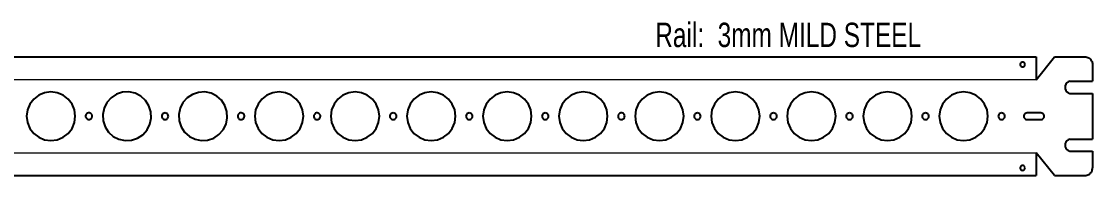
# Model space of a CAD drawing. Header units: millimetres. Extents: x 116 to 1576, y -45 to 457.
# Drawn here: x 872 to 1576, y 105 to 207 of the extents above; entities that cross this region are included whole.
import ezdxf

# ---------------------------------------------------------------- set-up
doc = ezdxf.new("R2010")
doc.units = ezdxf.units.MM
doc.layers.get('0').update_dxf_attribs({"linetype": 'CONTINUOUS', "lineweight": 0})
doc.layers.add('Labels', color=3, linetype='CONTINUOUS', lineweight=0)
doc.layers.add('X Rail1', color=7, linetype='ByLayer')
doc.styles.get("Standard").update_dxf_attribs({"font": 'txt', "width": 0.75})

msp = doc.modelspace()

# ---------------------------------------------------------------- linework, layer by layer
at = {"color": 2}
for p, q in [((1539.37, 168.35), (229.47, 168.35)), ((228.4, 120.35), (1539.37, 120.35))]:
    msp.add_line(p, q, dxfattribs=at)
at = {"layer": 'X Rail1'}
for p, q in [((229.47, 183.35), (1539.37, 183.35)), ((1539.37, 168.35), (1551.37, 183.35)), ((1539.37, 183.35), (1539.37, 168.35)), ((1551.37, 183.35), (1571.37, 183.35)), ((1571.37, 183.35), (1572.02, 183.3)), ((1572.02, 183.3), (1572.66, 183.18)), ((1572.66, 183.18), (1573.28, 182.97)), ((1528.82, 178.76), (1528.77, 178.35)), ((1528.77, 178.35), (1528.82, 177.93)), ((1528.98, 179.15), (1528.82, 178.76)), ((1528.82, 177.93), (1528.98, 177.55)), ((1529.24, 179.48), (1528.98, 179.15)), ((1528.98, 177.55), (1529.24, 177.22)), ((1529.57, 179.73), (1529.24, 179.48)), ((1529.24, 177.22), (1529.57, 176.96)), ((1529.95, 179.89), (1529.57, 179.73)), ((1529.57, 176.96), (1529.95, 176.8)), ((1530.37, 179.95), (1529.95, 179.89)), ((1529.95, 176.8), (1530.37, 176.75)), ((1530.78, 179.89), (1530.37, 179.95)), ((1530.37, 176.75), (1530.78, 176.8)), ((1531.17, 179.73), (1530.78, 179.89)), ((1530.78, 176.8), (1531.17, 176.96)), ((1531.5, 179.48), (1531.17, 179.73)), ((1531.17, 176.96), (1531.5, 177.22)), ((1531.75, 179.15), (1531.5, 179.48)), ((1531.5, 177.22), (1531.75, 177.55)), ((1531.91, 178.76), (1531.75, 179.15)), ((1531.75, 177.55), (1531.91, 177.93)), ((1531.97, 178.35), (1531.91, 178.76)), ((1531.91, 177.93), (1531.97, 178.35)), ((1573.28, 182.97), (1573.87, 182.68)), ((1573.87, 182.68), (1574.41, 182.31)), ((1574.41, 182.31), (1574.9, 181.88)), ((1574.9, 181.88), (1575.33, 181.39)), ((1575.33, 181.39), (1575.7, 180.85)), ((1575.7, 180.85), (1575.99, 180.26)), ((1575.99, 180.26), (1576.2, 179.64)), ((1576.2, 179.64), (1576.32, 179)), ((1576.32, 179), (1576.37, 178.35)), ((1576.37, 178.35), (1576.37, 167.31)), ((1558.41, 164.41), (1558.27, 163.35)), ((1558.27, 163.35), (1558.41, 162.29)), ((1558.82, 165.4), (1558.41, 164.41)), ((1558.41, 162.29), (1558.82, 161.3)), ((1559.47, 166.25), (1558.82, 165.4)), ((1560.32, 166.9), (1559.47, 166.25)), ((1561.31, 167.31), (1560.32, 166.9)), ((1561.31, 167.31), (1576.37, 167.31)), ((880.25, 155.66), (877.71, 152.35)), ((883.57, 158.2), (880.25, 155.66)), ((887.43, 159.8), (883.57, 158.2)), ((891.57, 160.35), (887.43, 159.8)), ((895.71, 159.8), (891.57, 160.35)), ((899.57, 158.2), (895.71, 159.8)), ((902.88, 155.66), (899.57, 158.2)), ((905.42, 152.35), (902.88, 155.66)), ((931.12, 156.47), (928.34, 153.35)), ((934.62, 158.76), (931.12, 156.47)), ((938.58, 160.07), (934.62, 158.76)), ((942.75, 160.3), (938.58, 160.07)), ((946.84, 159.45), (942.75, 160.3)), ((950.57, 157.57), (946.84, 159.45)), ((953.69, 154.79), (950.57, 157.57)), ((981.09, 156.44), (978.32, 153.32)), ((984.58, 158.74), (981.09, 156.44)), ((988.54, 160.06), (984.58, 158.74)), ((992.71, 160.31), (988.54, 160.06)), ((996.8, 159.47), (992.71, 160.31)), ((1000.53, 157.6), (996.8, 159.47)), ((1003.66, 154.82), (1000.53, 157.6)), ((1030.25, 155.66), (1027.71, 152.35)), ((1033.57, 158.2), (1030.25, 155.66)), ((1037.43, 159.8), (1033.57, 158.2)), ((1041.57, 160.35), (1037.43, 159.8)), ((1045.71, 159.8), (1041.57, 160.35)), ((1049.57, 158.2), (1045.71, 159.8)), ((1052.88, 155.66), (1049.57, 158.2)), ((1055.42, 152.35), (1052.88, 155.66)), ((1080.25, 155.66), (1077.71, 152.35)), ((1083.57, 158.2), (1080.25, 155.66)), ((1087.43, 159.8), (1083.57, 158.2)), ((1091.57, 160.35), (1087.43, 159.8)), ((1095.71, 159.8), (1091.57, 160.35)), ((1099.57, 158.2), (1095.71, 159.8)), ((1102.88, 155.66), (1099.57, 158.2)), ((1105.42, 152.35), (1102.88, 155.66)), ((1130.25, 155.66), (1127.71, 152.35)), ((1133.57, 158.2), (1130.25, 155.66)), ((1137.43, 159.8), (1133.57, 158.2)), ((1141.57, 160.35), (1137.43, 159.8)), ((1145.71, 159.8), (1141.57, 160.35)), ((1149.57, 158.2), (1145.71, 159.8)), ((1152.88, 155.66), (1149.57, 158.2)), ((1155.42, 152.35), (1152.88, 155.66)), ((1180.25, 155.66), (1177.71, 152.35)), ((1183.57, 158.2), (1180.25, 155.66)), ((1187.43, 159.8), (1183.57, 158.2)), ((1191.57, 160.35), (1187.43, 159.8)), ((1195.71, 159.8), (1191.57, 160.35)), ((1199.57, 158.2), (1195.71, 159.8)), ((1202.88, 155.66), (1199.57, 158.2)), ((1205.42, 152.35), (1202.88, 155.66)), ((1230.25, 155.66), (1227.71, 152.35)), ((1233.57, 158.2), (1230.25, 155.66)), ((1237.43, 159.8), (1233.57, 158.2)), ((1241.57, 160.35), (1237.43, 159.8)), ((1245.71, 159.8), (1241.57, 160.35)), ((1249.57, 158.2), (1245.71, 159.8)), ((1252.88, 155.66), (1249.57, 158.2)), ((1255.42, 152.35), (1252.88, 155.66)), ((1280.25, 155.66), (1277.71, 152.35)), ((1283.57, 158.2), (1280.25, 155.66)), ((1287.43, 159.8), (1283.57, 158.2)), ((1291.57, 160.35), (1287.43, 159.8)), ((1295.71, 159.8), (1291.57, 160.35)), ((1299.57, 158.2), (1295.71, 159.8)), ((1302.88, 155.66), (1299.57, 158.2)), ((1305.42, 152.35), (1302.88, 155.66)), ((1330.25, 155.66), (1327.71, 152.35)), ((1333.57, 158.2), (1330.25, 155.66)), ((1337.43, 159.8), (1333.57, 158.2)), ((1341.57, 160.35), (1337.43, 159.8)), ((1345.71, 159.8), (1341.57, 160.35)), ((1349.57, 158.2), (1345.71, 159.8)), ((1352.88, 155.66), (1349.57, 158.2)), ((1355.42, 152.35), (1352.88, 155.66)), ((1380.25, 155.66), (1377.71, 152.35)), ((1383.57, 158.2), (1380.25, 155.66)), ((1387.43, 159.8), (1383.57, 158.2)), ((1391.57, 160.35), (1387.43, 159.8)), ((1395.71, 159.8), (1391.57, 160.35)), ((1399.57, 158.2), (1395.71, 159.8)), ((1402.88, 155.66), (1399.57, 158.2)), ((1405.42, 152.35), (1402.88, 155.66)), ((1430.25, 155.66), (1427.71, 152.35)), ((1433.57, 158.2), (1430.25, 155.66)), ((1437.43, 159.8), (1433.57, 158.2)), ((1441.57, 160.35), (1437.43, 159.8)), ((1445.71, 159.8), (1441.57, 160.35)), ((1449.57, 158.2), (1445.71, 159.8)), ((1452.88, 155.66), (1449.57, 158.2)), ((1455.42, 152.35), (1452.88, 155.66)), ((1480.25, 155.66), (1477.71, 152.35)), ((1483.57, 158.2), (1480.25, 155.66)), ((1487.43, 159.8), (1483.57, 158.2)), ((1491.57, 160.35), (1487.43, 159.8)), ((1495.71, 159.8), (1491.57, 160.35)), ((1499.57, 158.2), (1495.71, 159.8)), ((1502.88, 155.66), (1499.57, 158.2)), ((1505.42, 152.35), (1502.88, 155.66)), ((1558.82, 161.3), (1559.47, 160.45)), ((1559.47, 160.45), (1560.32, 159.8)), ((1560.32, 159.8), (1561.31, 159.39)), ((1561.31, 159.39), (1562.37, 159.25)), ((1562.37, 159.25), (1576.37, 159.25)), ((1576.37, 159.25), (1576.37, 129.31)), ((876.11, 148.49), (875.57, 144.35)), ((877.71, 152.35), (876.11, 148.49)), ((907.02, 148.49), (905.42, 152.35)), ((907.57, 144.35), (907.02, 148.49)), ((926.46, 149.62), (925.61, 145.53)), ((928.34, 153.35), (926.46, 149.62)), ((955.98, 151.3), (953.69, 154.79)), ((957.29, 147.33), (955.98, 151.3)), ((976.45, 149.58), (975.61, 145.49)), ((978.32, 153.32), (976.45, 149.58)), ((1005.96, 151.34), (1003.66, 154.82)), ((1007.28, 147.38), (1005.96, 151.34)), ((1026.11, 148.49), (1025.57, 144.35)), ((1027.71, 152.35), (1026.11, 148.49)), ((1057.02, 148.49), (1055.42, 152.35)), ((1057.57, 144.35), (1057.02, 148.49)), ((1076.11, 148.49), (1075.57, 144.35)), ((1077.71, 152.35), (1076.11, 148.49)), ((1107.02, 148.49), (1105.42, 152.35)), ((1107.57, 144.35), (1107.02, 148.49)), ((1126.11, 148.49), (1125.57, 144.35)), ((1127.71, 152.35), (1126.11, 148.49)), ((1157.02, 148.49), (1155.42, 152.35)), ((1157.57, 144.35), (1157.02, 148.49)), ((1176.11, 148.49), (1175.57, 144.35)), ((1177.71, 152.35), (1176.11, 148.49)), ((1207.02, 148.49), (1205.42, 152.35)), ((1207.57, 144.35), (1207.02, 148.49)), ((1226.11, 148.49), (1225.57, 144.35)), ((1227.71, 152.35), (1226.11, 148.49)), ((1257.02, 148.49), (1255.42, 152.35)), ((1257.57, 144.35), (1257.02, 148.49)), ((1276.11, 148.49), (1275.57, 144.35)), ((1277.71, 152.35), (1276.11, 148.49)), ((1307.02, 148.49), (1305.42, 152.35)), ((1307.57, 144.35), (1307.02, 148.49)), ((1326.11, 148.49), (1325.57, 144.35)), ((1327.71, 152.35), (1326.11, 148.49)), ((1357.02, 148.49), (1355.42, 152.35)), ((1357.57, 144.35), (1357.02, 148.49)), ((1376.11, 148.49), (1375.57, 144.35)), ((1377.71, 152.35), (1376.11, 148.49)), ((1407.02, 148.49), (1405.42, 152.35)), ((1407.57, 144.35), (1407.02, 148.49)), ((1426.11, 148.49), (1425.57, 144.35)), ((1427.71, 152.35), (1426.11, 148.49)), ((1457.02, 148.49), (1455.42, 152.35)), ((1457.57, 144.35), (1457.02, 148.49)), ((1476.11, 148.49), (1475.57, 144.35)), ((1477.71, 152.35), (1476.11, 148.49)), ((1507.02, 148.49), (1505.42, 152.35)), ((1507.57, 144.35), (1507.02, 148.49)), ((875.57, 144.35), (876.11, 140.21)), ((907.02, 140.21), (907.57, 144.35)), ((914.53, 145.17), (914.38, 144.61)), ((914.38, 144.61), (914.39, 144.04)), ((914.39, 144.04), (914.54, 143.48)), ((914.81, 145.67), (914.53, 145.17)), ((914.54, 143.48), (914.84, 142.99)), ((915.21, 146.08), (914.81, 145.67)), ((914.84, 142.99), (915.25, 142.59)), ((915.7, 146.37), (915.21, 146.08)), ((915.25, 142.59), (915.75, 142.31)), ((916.26, 146.53), (915.7, 146.37)), ((915.75, 142.31), (916.3, 142.16)), ((916.83, 146.53), (916.26, 146.53)), ((916.3, 142.16), (916.88, 142.17)), ((917.39, 146.39), (916.83, 146.53)), ((916.88, 142.17), (917.43, 142.32)), ((917.89, 146.11), (917.39, 146.39)), ((917.43, 142.32), (917.92, 142.62)), ((918.3, 145.7), (917.89, 146.11)), ((917.92, 142.62), (918.33, 143.03)), ((918.59, 145.21), (918.3, 145.7)), ((918.33, 143.03), (918.61, 143.53)), ((918.74, 144.66), (918.59, 145.21)), ((918.61, 143.53), (918.75, 144.08)), ((918.75, 144.08), (918.74, 144.66)), ((925.61, 145.53), (925.85, 141.36)), ((925.85, 141.36), (927.16, 137.4)), ((956.67, 139.07), (957.52, 143.16)), ((957.52, 143.16), (957.29, 147.33)), ((964.44, 144.92), (964.37, 144.35)), ((964.37, 144.35), (964.44, 143.78)), ((964.66, 145.45), (964.44, 144.92)), ((964.44, 143.78), (964.66, 143.25)), ((965.01, 145.9), (964.66, 145.45)), ((964.66, 143.25), (965.01, 142.79)), ((965.47, 146.25), (965.01, 145.9)), ((965.01, 142.79), (965.47, 142.44)), ((966, 146.47), (965.47, 146.25)), ((965.47, 142.44), (966, 142.22)), ((966.57, 146.55), (966, 146.47)), ((966, 142.22), (966.57, 142.15)), ((967.14, 146.47), (966.57, 146.55)), ((966.57, 142.15), (967.14, 142.22)), ((967.67, 146.25), (967.14, 146.47)), ((967.14, 142.22), (967.67, 142.44)), ((968.12, 145.9), (967.67, 146.25)), ((967.67, 142.44), (968.12, 142.79)), ((968.47, 145.45), (968.12, 145.9)), ((968.12, 142.79), (968.47, 143.25)), ((968.69, 144.92), (968.47, 145.45)), ((968.47, 143.25), (968.69, 143.78)), ((968.77, 144.35), (968.69, 144.92)), ((968.69, 143.78), (968.77, 144.35)), ((975.61, 145.49), (975.86, 141.32)), ((975.86, 141.32), (977.17, 137.36)), ((1006.69, 139.11), (1007.53, 143.21)), ((1007.53, 143.21), (1007.28, 147.38)), ((1014.46, 144.99), (1014.37, 144.42)), ((1014.37, 144.42), (1014.42, 143.85)), ((1014.42, 143.85), (1014.62, 143.31)), ((1014.7, 145.51), (1014.46, 144.99)), ((1014.62, 143.31), (1014.96, 142.85)), ((1015.07, 145.96), (1014.7, 145.51)), ((1014.96, 142.85), (1015.4, 142.48)), ((1015.53, 146.29), (1015.07, 145.96)), ((1015.4, 142.48), (1015.92, 142.24)), ((1016.07, 146.49), (1015.53, 146.29)), ((1015.92, 142.24), (1016.49, 142.15)), ((1016.64, 146.55), (1016.07, 146.49)), ((1016.49, 142.15), (1017.06, 142.2)), ((1017.21, 146.45), (1016.64, 146.55)), ((1017.06, 142.2), (1017.6, 142.41)), ((1017.73, 146.21), (1017.21, 146.45)), ((1017.6, 142.41), (1018.07, 142.74)), ((1018.17, 145.85), (1017.73, 146.21)), ((1018.07, 142.74), (1018.43, 143.18)), ((1018.51, 145.38), (1018.17, 145.85)), ((1018.43, 143.18), (1018.67, 143.71)), ((1018.71, 144.84), (1018.51, 145.38)), ((1018.67, 143.71), (1018.77, 144.27)), ((1018.77, 144.27), (1018.71, 144.84)), ((1025.57, 144.35), (1026.11, 140.21)), ((1057.02, 140.21), (1057.57, 144.35)), ((1064.48, 145.04), (1064.37, 144.47)), ((1064.37, 144.47), (1064.41, 143.9)), ((1064.41, 143.9), (1064.6, 143.36)), ((1064.73, 145.55), (1064.48, 145.04)), ((1064.6, 143.36), (1064.93, 142.88)), ((1065.1, 145.99), (1064.73, 145.55)), ((1064.93, 142.88), (1065.36, 142.51)), ((1065.58, 146.31), (1065.1, 145.99)), ((1065.36, 142.51), (1065.88, 142.26)), ((1066.12, 146.5), (1065.58, 146.31)), ((1065.88, 142.26), (1066.44, 142.15)), ((1066.69, 146.54), (1066.12, 146.5)), ((1066.44, 142.15), (1067.02, 142.19)), ((1067.25, 146.44), (1066.69, 146.54)), ((1067.02, 142.19), (1067.56, 142.38)), ((1067.77, 146.19), (1067.25, 146.44)), ((1067.56, 142.38), (1068.03, 142.71)), ((1068.21, 145.81), (1067.77, 146.19)), ((1068.03, 142.71), (1068.41, 143.14)), ((1068.53, 145.34), (1068.21, 145.81)), ((1068.41, 143.14), (1068.66, 143.66)), ((1068.72, 144.8), (1068.53, 145.34)), ((1068.66, 143.66), (1068.76, 144.22)), ((1068.76, 144.22), (1068.72, 144.8)), ((1075.57, 144.35), (1076.11, 140.21)), ((1107.02, 140.21), (1107.57, 144.35)), ((1114.44, 144.9), (1114.37, 144.33)), ((1114.37, 144.33), (1114.45, 143.76)), ((1114.65, 145.43), (1114.44, 144.9)), ((1114.45, 143.76), (1114.67, 143.23)), ((1115, 145.89), (1114.65, 145.43)), ((1114.67, 143.23), (1115.02, 142.78)), ((1115.45, 146.24), (1115, 145.89)), ((1115.02, 142.78), (1115.48, 142.43)), ((1115.98, 146.47), (1115.45, 146.24)), ((1115.48, 142.43), (1116.01, 142.22)), ((1116.55, 146.55), (1115.98, 146.47)), ((1116.01, 142.22), (1116.58, 142.15)), ((1117.12, 146.48), (1116.55, 146.55)), ((1116.58, 142.15), (1117.15, 142.23)), ((1117.65, 146.26), (1117.12, 146.48)), ((1117.15, 142.23), (1117.68, 142.45)), ((1118.11, 145.91), (1117.65, 146.26)), ((1117.68, 142.45), (1118.13, 142.8)), ((1118.46, 145.46), (1118.11, 145.91)), ((1118.13, 142.8), (1118.48, 143.26)), ((1118.69, 144.93), (1118.46, 145.46)), ((1118.48, 143.26), (1118.7, 143.79)), ((1118.77, 144.36), (1118.69, 144.93)), ((1118.7, 143.79), (1118.77, 144.36)), ((1125.57, 144.35), (1126.11, 140.21)), ((1157.02, 140.21), (1157.57, 144.35)), ((1164.44, 144.92), (1164.37, 144.35)), ((1164.37, 144.35), (1164.44, 143.78)), ((1164.66, 145.45), (1164.44, 144.92)), ((1164.44, 143.78), (1164.66, 143.25)), ((1165.01, 145.9), (1164.66, 145.45)), ((1164.66, 143.25), (1165.01, 142.79)), ((1165.47, 146.25), (1165.01, 145.9)), ((1165.01, 142.79), (1165.47, 142.44)), ((1166, 146.47), (1165.47, 146.25)), ((1165.47, 142.44), (1166, 142.22)), ((1166.57, 146.55), (1166, 146.47)), ((1166, 142.22), (1166.57, 142.15)), ((1167.14, 146.47), (1166.57, 146.55)), ((1166.57, 142.15), (1167.14, 142.22)), ((1167.67, 146.25), (1167.14, 146.47)), ((1167.14, 142.22), (1167.67, 142.44)), ((1168.12, 145.9), (1167.67, 146.25)), ((1167.67, 142.44), (1168.12, 142.79)), ((1168.47, 145.45), (1168.12, 145.9)), ((1168.12, 142.79), (1168.47, 143.25)), ((1168.69, 144.92), (1168.47, 145.45)), ((1168.47, 143.25), (1168.69, 143.78)), ((1168.77, 144.35), (1168.69, 144.92)), ((1168.69, 143.78), (1168.77, 144.35)), ((1175.57, 144.35), (1176.11, 140.21)), ((1207.02, 140.21), (1207.57, 144.35)), ((1214.44, 144.92), (1214.37, 144.35)), ((1214.37, 144.35), (1214.44, 143.78)), ((1214.66, 145.45), (1214.44, 144.92)), ((1214.44, 143.78), (1214.66, 143.25)), ((1215.01, 145.9), (1214.66, 145.45)), ((1214.66, 143.25), (1215.01, 142.79)), ((1215.47, 146.25), (1215.01, 145.9)), ((1215.01, 142.79), (1215.47, 142.44)), ((1216, 146.47), (1215.47, 146.25)), ((1215.47, 142.44), (1216, 142.22)), ((1216.57, 146.55), (1216, 146.47)), ((1216, 142.22), (1216.57, 142.15)), ((1217.14, 146.47), (1216.57, 146.55)), ((1216.57, 142.15), (1217.14, 142.22)), ((1217.67, 146.25), (1217.14, 146.47)), ((1217.14, 142.22), (1217.67, 142.44)), ((1218.12, 145.9), (1217.67, 146.25)), ((1217.67, 142.44), (1218.12, 142.79)), ((1218.47, 145.45), (1218.12, 145.9)), ((1218.12, 142.79), (1218.47, 143.25)), ((1218.69, 144.92), (1218.47, 145.45)), ((1218.47, 143.25), (1218.69, 143.78)), ((1218.77, 144.35), (1218.69, 144.92)), ((1218.69, 143.78), (1218.77, 144.35)), ((1225.57, 144.35), (1226.11, 140.21)), ((1257.02, 140.21), (1257.57, 144.35)), ((1264.39, 144.69), (1264.38, 144.11)), ((1264.38, 144.11), (1264.51, 143.56)), ((1264.56, 145.24), (1264.39, 144.69)), ((1264.51, 143.56), (1264.79, 143.05)), ((1264.85, 145.73), (1264.56, 145.24)), ((1264.79, 143.05), (1265.18, 142.64)), ((1265.27, 146.13), (1264.85, 145.73)), ((1265.18, 142.64), (1265.68, 142.34)), ((1265.77, 146.4), (1265.27, 146.13)), ((1265.68, 142.34), (1266.23, 142.17)), ((1266.33, 146.53), (1265.77, 146.4)), ((1266.23, 142.17), (1266.8, 142.16)), ((1266.91, 146.52), (1266.33, 146.53)), ((1266.8, 142.16), (1267.36, 142.29)), ((1267.46, 146.36), (1266.91, 146.52)), ((1267.36, 142.29), (1267.86, 142.57)), ((1267.95, 146.06), (1267.46, 146.36)), ((1267.86, 142.57), (1268.28, 142.97)), ((1268.34, 145.64), (1267.95, 146.06)), ((1268.28, 142.97), (1268.58, 143.46)), ((1268.62, 145.14), (1268.34, 145.64)), ((1268.58, 143.46), (1268.74, 144.01)), ((1268.75, 144.58), (1268.62, 145.14)), ((1268.74, 144.01), (1268.75, 144.58)), ((1275.57, 144.35), (1276.11, 140.21)), ((1307.02, 140.21), (1307.57, 144.35)), ((1314.44, 144.92), (1314.37, 144.35)), ((1314.37, 144.35), (1314.44, 143.78)), ((1314.66, 145.45), (1314.44, 144.92)), ((1314.44, 143.78), (1314.66, 143.25)), ((1315.01, 145.9), (1314.66, 145.45)), ((1314.66, 143.25), (1315.01, 142.79)), ((1315.47, 146.25), (1315.01, 145.9)), ((1315.01, 142.79), (1315.47, 142.44)), ((1316, 146.47), (1315.47, 146.25)), ((1315.47, 142.44), (1316, 142.22)), ((1316.57, 146.55), (1316, 146.47)), ((1316, 142.22), (1316.57, 142.15)), ((1317.14, 146.47), (1316.57, 146.55)), ((1316.57, 142.15), (1317.14, 142.22)), ((1317.67, 146.25), (1317.14, 146.47)), ((1317.14, 142.22), (1317.67, 142.44)), ((1318.12, 145.9), (1317.67, 146.25)), ((1317.67, 142.44), (1318.12, 142.79)), ((1318.47, 145.45), (1318.12, 145.9)), ((1318.12, 142.79), (1318.47, 143.25)), ((1318.69, 144.92), (1318.47, 145.45)), ((1318.47, 143.25), (1318.69, 143.78)), ((1318.77, 144.35), (1318.69, 144.92)), ((1318.69, 143.78), (1318.77, 144.35)), ((1325.57, 144.35), (1326.11, 140.21)), ((1357.02, 140.21), (1357.57, 144.35)), ((1364.44, 144.92), (1364.37, 144.35)), ((1364.37, 144.35), (1364.44, 143.78)), ((1364.66, 145.45), (1364.44, 144.92)), ((1364.44, 143.78), (1364.66, 143.25)), ((1365.01, 145.9), (1364.66, 145.45)), ((1364.66, 143.25), (1365.01, 142.79)), ((1365.47, 146.25), (1365.01, 145.9)), ((1365.01, 142.79), (1365.47, 142.44)), ((1366, 146.47), (1365.47, 146.25)), ((1365.47, 142.44), (1366, 142.22)), ((1366.57, 146.55), (1366, 146.47)), ((1366, 142.22), (1366.57, 142.15)), ((1367.14, 146.47), (1366.57, 146.55)), ((1366.57, 142.15), (1367.14, 142.22)), ((1367.67, 146.25), (1367.14, 146.47)), ((1367.14, 142.22), (1367.67, 142.44)), ((1368.12, 145.9), (1367.67, 146.25)), ((1367.67, 142.44), (1368.12, 142.79)), ((1368.47, 145.45), (1368.12, 145.9)), ((1368.12, 142.79), (1368.47, 143.25)), ((1368.69, 144.92), (1368.47, 145.45)), ((1368.47, 143.25), (1368.69, 143.78)), ((1368.77, 144.35), (1368.69, 144.92)), ((1368.69, 143.78), (1368.77, 144.35)), ((1375.57, 144.35), (1376.11, 140.21)), ((1407.02, 140.21), (1407.57, 144.35)), ((1414.44, 144.92), (1414.37, 144.35)), ((1414.37, 144.35), (1414.44, 143.78)), ((1414.66, 145.45), (1414.44, 144.92)), ((1414.44, 143.78), (1414.66, 143.25)), ((1415.01, 145.9), (1414.66, 145.45)), ((1414.66, 143.25), (1415.01, 142.79)), ((1415.47, 146.25), (1415.01, 145.9)), ((1415.01, 142.79), (1415.47, 142.44)), ((1416, 146.47), (1415.47, 146.25)), ((1415.47, 142.44), (1416, 142.22)), ((1416.57, 146.55), (1416, 146.47)), ((1416, 142.22), (1416.57, 142.15)), ((1417.14, 146.47), (1416.57, 146.55)), ((1416.57, 142.15), (1417.14, 142.22)), ((1417.67, 146.25), (1417.14, 146.47)), ((1417.14, 142.22), (1417.67, 142.44)), ((1418.12, 145.9), (1417.67, 146.25)), ((1417.67, 142.44), (1418.12, 142.79)), ((1418.47, 145.45), (1418.12, 145.9)), ((1418.12, 142.79), (1418.47, 143.25)), ((1418.69, 144.92), (1418.47, 145.45)), ((1418.47, 143.25), (1418.69, 143.78)), ((1418.77, 144.35), (1418.69, 144.92)), ((1418.69, 143.78), (1418.77, 144.35)), ((1425.57, 144.35), (1426.11, 140.21)), ((1457.02, 140.21), (1457.57, 144.35)), ((1464.44, 144.92), (1464.37, 144.35)), ((1464.37, 144.35), (1464.44, 143.78)), ((1464.66, 145.45), (1464.44, 144.92)), ((1464.44, 143.78), (1464.66, 143.25)), ((1465.01, 145.9), (1464.66, 145.45)), ((1464.66, 143.25), (1465.01, 142.79)), ((1465.47, 146.25), (1465.01, 145.9)), ((1465.01, 142.79), (1465.47, 142.44)), ((1466, 146.47), (1465.47, 146.25)), ((1465.47, 142.44), (1466, 142.22)), ((1466.57, 146.55), (1466, 146.47)), ((1466, 142.22), (1466.57, 142.15)), ((1467.14, 146.47), (1466.57, 146.55)), ((1466.57, 142.15), (1467.14, 142.22)), ((1467.67, 146.25), (1467.14, 146.47)), ((1467.14, 142.22), (1467.67, 142.44)), ((1468.12, 145.9), (1467.67, 146.25)), ((1467.67, 142.44), (1468.12, 142.79)), ((1468.47, 145.45), (1468.12, 145.9)), ((1468.12, 142.79), (1468.47, 143.25)), ((1468.69, 144.92), (1468.47, 145.45)), ((1468.47, 143.25), (1468.69, 143.78)), ((1468.77, 144.35), (1468.69, 144.92)), ((1468.69, 143.78), (1468.77, 144.35)), ((1475.57, 144.35), (1476.11, 140.21)), ((1507.02, 140.21), (1507.57, 144.35)), ((1514.44, 144.92), (1514.37, 144.35)), ((1514.37, 144.35), (1514.44, 143.78)), ((1514.66, 145.45), (1514.44, 144.92)), ((1514.44, 143.78), (1514.66, 143.25)), ((1515.01, 145.9), (1514.66, 145.45)), ((1514.66, 143.25), (1515.01, 142.79)), ((1515.47, 146.25), (1515.01, 145.9)), ((1515.01, 142.79), (1515.47, 142.44)), ((1516, 146.47), (1515.47, 146.25)), ((1515.47, 142.44), (1516, 142.22)), ((1516.57, 146.55), (1516, 146.47)), ((1516, 142.22), (1516.57, 142.15)), ((1517.14, 146.47), (1516.57, 146.55)), ((1516.57, 142.15), (1517.14, 142.22)), ((1517.67, 146.25), (1517.14, 146.47)), ((1517.14, 142.22), (1517.67, 142.44)), ((1518.12, 145.9), (1517.67, 146.25)), ((1517.67, 142.44), (1518.12, 142.79)), ((1518.47, 145.45), (1518.12, 145.9)), ((1518.12, 142.79), (1518.47, 143.25)), ((1518.69, 144.92), (1518.47, 145.45)), ((1518.47, 143.25), (1518.69, 143.78)), ((1518.77, 144.35), (1518.69, 144.92)), ((1518.69, 143.78), (1518.77, 144.35)), ((1531.24, 144.92), (1531.17, 144.35)), ((1531.17, 144.35), (1531.24, 143.78)), ((1531.46, 145.45), (1531.24, 144.92)), ((1531.24, 143.78), (1531.46, 143.25)), ((1531.81, 145.9), (1531.46, 145.45)), ((1531.46, 143.25), (1531.81, 142.79)), ((1532.27, 146.25), (1531.81, 145.9)), ((1531.81, 142.79), (1532.27, 142.44)), ((1532.8, 146.47), (1532.27, 146.25)), ((1532.27, 142.44), (1532.8, 142.22)), ((1533.37, 146.55), (1532.8, 146.47)), ((1532.8, 142.22), (1533.37, 142.15)), ((1542.37, 146.55), (1533.37, 146.55)), ((1533.37, 142.15), (1542.37, 142.15)), ((1542.94, 146.47), (1542.37, 146.55)), ((1542.37, 142.15), (1542.94, 142.22)), ((1543.47, 146.25), (1542.94, 146.47)), ((1542.94, 142.22), (1543.47, 142.44)), ((1543.92, 145.9), (1543.47, 146.25)), ((1543.47, 142.44), (1543.92, 142.79)), ((1544.27, 145.45), (1543.92, 145.9)), ((1543.92, 142.79), (1544.27, 143.25)), ((1544.49, 144.92), (1544.27, 145.45)), ((1544.27, 143.25), (1544.49, 143.78)), ((1544.57, 144.35), (1544.49, 144.92)), ((1544.49, 143.78), (1544.57, 144.35)), ((876.11, 140.21), (877.71, 136.35)), ((877.71, 136.35), (880.25, 133.03)), ((902.88, 133.03), (905.42, 136.35)), ((905.42, 136.35), (907.02, 140.21)), ((927.16, 137.4), (929.45, 133.9)), ((929.45, 133.9), (932.56, 131.12)), ((952.01, 132.23), (954.79, 135.34)), ((954.79, 135.34), (956.67, 139.07)), ((977.17, 137.36), (979.47, 133.87)), ((979.47, 133.87), (982.6, 131.1)), ((1002.04, 132.26), (1004.82, 135.38)), ((1004.82, 135.38), (1006.69, 139.11)), ((1026.11, 140.21), (1027.71, 136.35)), ((1027.71, 136.35), (1030.25, 133.03)), ((1052.88, 133.03), (1055.42, 136.35)), ((1055.42, 136.35), (1057.02, 140.21)), ((1076.11, 140.21), (1077.71, 136.35)), ((1077.71, 136.35), (1080.25, 133.03)), ((1102.88, 133.03), (1105.42, 136.35)), ((1105.42, 136.35), (1107.02, 140.21)), ((1126.11, 140.21), (1127.71, 136.35)), ((1127.71, 136.35), (1130.25, 133.03)), ((1152.88, 133.03), (1155.42, 136.35)), ((1155.42, 136.35), (1157.02, 140.21)), ((1176.11, 140.21), (1177.71, 136.35)), ((1177.71, 136.35), (1180.25, 133.03)), ((1202.88, 133.03), (1205.42, 136.35)), ((1205.42, 136.35), (1207.02, 140.21)), ((1226.11, 140.21), (1227.71, 136.35)), ((1227.71, 136.35), (1230.25, 133.03)), ((1252.88, 133.03), (1255.42, 136.35)), ((1255.42, 136.35), (1257.02, 140.21)), ((1276.11, 140.21), (1277.71, 136.35)), ((1277.71, 136.35), (1280.25, 133.03)), ((1302.88, 133.03), (1305.42, 136.35)), ((1305.42, 136.35), (1307.02, 140.21)), ((1326.11, 140.21), (1327.71, 136.35)), ((1327.71, 136.35), (1330.25, 133.03)), ((1352.88, 133.03), (1355.42, 136.35)), ((1355.42, 136.35), (1357.02, 140.21)), ((1376.11, 140.21), (1377.71, 136.35)), ((1377.71, 136.35), (1380.25, 133.03)), ((1402.88, 133.03), (1405.42, 136.35)), ((1405.42, 136.35), (1407.02, 140.21)), ((1426.11, 140.21), (1427.71, 136.35)), ((1427.71, 136.35), (1430.25, 133.03)), ((1452.88, 133.03), (1455.42, 136.35)), ((1455.42, 136.35), (1457.02, 140.21)), ((1476.11, 140.21), (1477.71, 136.35)), ((1477.71, 136.35), (1480.25, 133.03)), ((1502.88, 133.03), (1505.42, 136.35)), ((1505.42, 136.35), (1507.02, 140.21)), ((880.25, 133.03), (883.57, 130.49)), ((883.57, 130.49), (887.43, 128.89)), ((887.43, 128.89), (891.57, 128.35)), ((891.57, 128.35), (895.71, 128.89)), ((895.71, 128.89), (899.57, 130.49)), ((899.57, 130.49), (902.88, 133.03)), ((932.56, 131.12), (936.29, 129.24)), ((936.29, 129.24), (940.38, 128.39)), ((940.38, 128.39), (944.55, 128.63)), ((944.55, 128.63), (948.52, 129.94)), ((948.52, 129.94), (952.01, 132.23)), ((982.6, 131.1), (986.33, 129.23)), ((986.33, 129.23), (990.43, 128.39)), ((990.43, 128.39), (994.59, 128.64)), ((994.59, 128.64), (998.56, 129.96)), ((998.56, 129.96), (1002.04, 132.26)), ((1030.25, 133.03), (1033.57, 130.49)), ((1033.57, 130.49), (1037.43, 128.89)), ((1037.43, 128.89), (1041.57, 128.35)), ((1041.57, 128.35), (1045.71, 128.89)), ((1045.71, 128.89), (1049.57, 130.49)), ((1049.57, 130.49), (1052.88, 133.03)), ((1080.25, 133.03), (1083.57, 130.49)), ((1083.57, 130.49), (1087.43, 128.89)), ((1087.43, 128.89), (1091.57, 128.35)), ((1091.57, 128.35), (1095.71, 128.89)), ((1095.71, 128.89), (1099.57, 130.49)), ((1099.57, 130.49), (1102.88, 133.03)), ((1130.25, 133.03), (1133.57, 130.49)), ((1133.57, 130.49), (1137.43, 128.89)), ((1137.43, 128.89), (1141.57, 128.35)), ((1141.57, 128.35), (1145.71, 128.89)), ((1145.71, 128.89), (1149.57, 130.49)), ((1149.57, 130.49), (1152.88, 133.03)), ((1180.25, 133.03), (1183.57, 130.49)), ((1183.57, 130.49), (1187.43, 128.89)), ((1187.43, 128.89), (1191.57, 128.35)), ((1191.57, 128.35), (1195.71, 128.89)), ((1195.71, 128.89), (1199.57, 130.49)), ((1199.57, 130.49), (1202.88, 133.03)), ((1230.25, 133.03), (1233.57, 130.49)), ((1233.57, 130.49), (1237.43, 128.89)), ((1237.43, 128.89), (1241.57, 128.35)), ((1241.57, 128.35), (1245.71, 128.89)), ((1245.71, 128.89), (1249.57, 130.49)), ((1249.57, 130.49), (1252.88, 133.03)), ((1280.25, 133.03), (1283.57, 130.49)), ((1283.57, 130.49), (1287.43, 128.89)), ((1287.43, 128.89), (1291.57, 128.35)), ((1291.57, 128.35), (1295.71, 128.89)), ((1295.71, 128.89), (1299.57, 130.49)), ((1299.57, 130.49), (1302.88, 133.03)), ((1330.25, 133.03), (1333.57, 130.49)), ((1333.57, 130.49), (1337.43, 128.89)), ((1337.43, 128.89), (1341.57, 128.35)), ((1341.57, 128.35), (1345.71, 128.89)), ((1345.71, 128.89), (1349.57, 130.49)), ((1349.57, 130.49), (1352.88, 133.03)), ((1380.25, 133.03), (1383.57, 130.49)), ((1383.57, 130.49), (1387.43, 128.89)), ((1387.43, 128.89), (1391.57, 128.35)), ((1391.57, 128.35), (1395.71, 128.89)), ((1395.71, 128.89), (1399.57, 130.49)), ((1399.57, 130.49), (1402.88, 133.03)), ((1430.25, 133.03), (1433.57, 130.49)), ((1433.57, 130.49), (1437.43, 128.89)), ((1437.43, 128.89), (1441.57, 128.35)), ((1441.57, 128.35), (1445.71, 128.89)), ((1445.71, 128.89), (1449.57, 130.49)), ((1449.57, 130.49), (1452.88, 133.03)), ((1480.25, 133.03), (1483.57, 130.49)), ((1483.57, 130.49), (1487.43, 128.89)), ((1487.43, 128.89), (1491.57, 128.35)), ((1491.57, 128.35), (1495.71, 128.89)), ((1495.71, 128.89), (1499.57, 130.49)), ((1499.57, 130.49), (1502.88, 133.03)), ((1558.82, 127.4), (1558.41, 126.41)), ((1559.47, 128.25), (1558.82, 127.4)), ((1560.32, 128.9), (1559.47, 128.25)), ((1561.31, 129.31), (1560.32, 128.9)), ((1561.31, 129.31), (1576.37, 129.31)), ((1551.37, 105.35), (1539.37, 120.35)), ((1539.37, 120.35), (1539.37, 105.35)), ((1558.41, 126.41), (1558.27, 125.35)), ((1558.27, 125.35), (1558.41, 124.29)), ((1558.41, 124.29), (1558.82, 123.3)), ((1558.82, 123.3), (1559.47, 122.45)), ((1559.47, 122.45), (1560.32, 121.8)), ((1560.32, 121.8), (1561.31, 121.39)), ((1561.31, 121.39), (1576.37, 121.39)), ((1576.37, 121.39), (1576.37, 110.35)), ((1528.82, 110.76), (1528.77, 110.35)), ((1528.77, 110.35), (1528.82, 109.93)), ((1528.98, 111.15), (1528.82, 110.76)), ((1528.82, 109.93), (1528.98, 109.55)), ((1529.24, 111.48), (1528.98, 111.15)), ((1528.98, 109.55), (1529.24, 109.22)), ((1529.57, 111.73), (1529.24, 111.48)), ((1529.24, 109.22), (1529.57, 108.96)), ((1529.95, 111.89), (1529.57, 111.73)), ((1529.57, 108.96), (1529.95, 108.8)), ((1530.37, 111.95), (1529.95, 111.89)), ((1529.95, 108.8), (1530.37, 108.75)), ((1530.78, 111.89), (1530.37, 111.95)), ((1530.37, 108.75), (1530.78, 108.8)), ((1531.17, 111.73), (1530.78, 111.89)), ((1530.78, 108.8), (1531.17, 108.96)), ((1531.5, 111.48), (1531.17, 111.73)), ((1531.17, 108.96), (1531.5, 109.22)), ((1531.75, 111.15), (1531.5, 111.48)), ((1531.5, 109.22), (1531.75, 109.55)), ((1531.91, 110.76), (1531.75, 111.15)), ((1531.75, 109.55), (1531.91, 109.93)), ((1531.97, 110.35), (1531.91, 110.76)), ((1531.91, 109.93), (1531.97, 110.35)), ((1572.66, 105.52), (1573.28, 105.73)), ((1573.28, 105.73), (1573.87, 106.02)), ((1573.87, 106.02), (1574.41, 106.38)), ((1574.41, 106.38), (1574.9, 106.81)), ((1574.9, 106.81), (1575.33, 107.3)), ((1575.33, 107.3), (1575.7, 107.85)), ((1575.7, 107.85), (1575.99, 108.43)), ((1575.99, 108.43), (1576.2, 109.05)), ((1576.2, 109.05), (1576.32, 109.69)), ((1576.32, 109.69), (1576.37, 110.35)), ((228.4, 105.35), (1539.37, 105.35)), ((1551.37, 105.35), (1571.37, 105.35)), ((1571.37, 105.35), (1572.02, 105.39)), ((1572.02, 105.39), (1572.66, 105.52))]:
    msp.add_line(p, q, dxfattribs=at)

# ---------------------------------------------------------------- texts
at = {"layer": 'Labels', "insert": (1288.85, 205.82), "char_height": 16, "width": 100, "attachment_point": 1}
msp.add_mtext('Rail:\\~\\~3mm\\~MILD\\~STEEL\\P', dxfattribs=at)

doc.saveas('drawing.dxf')
